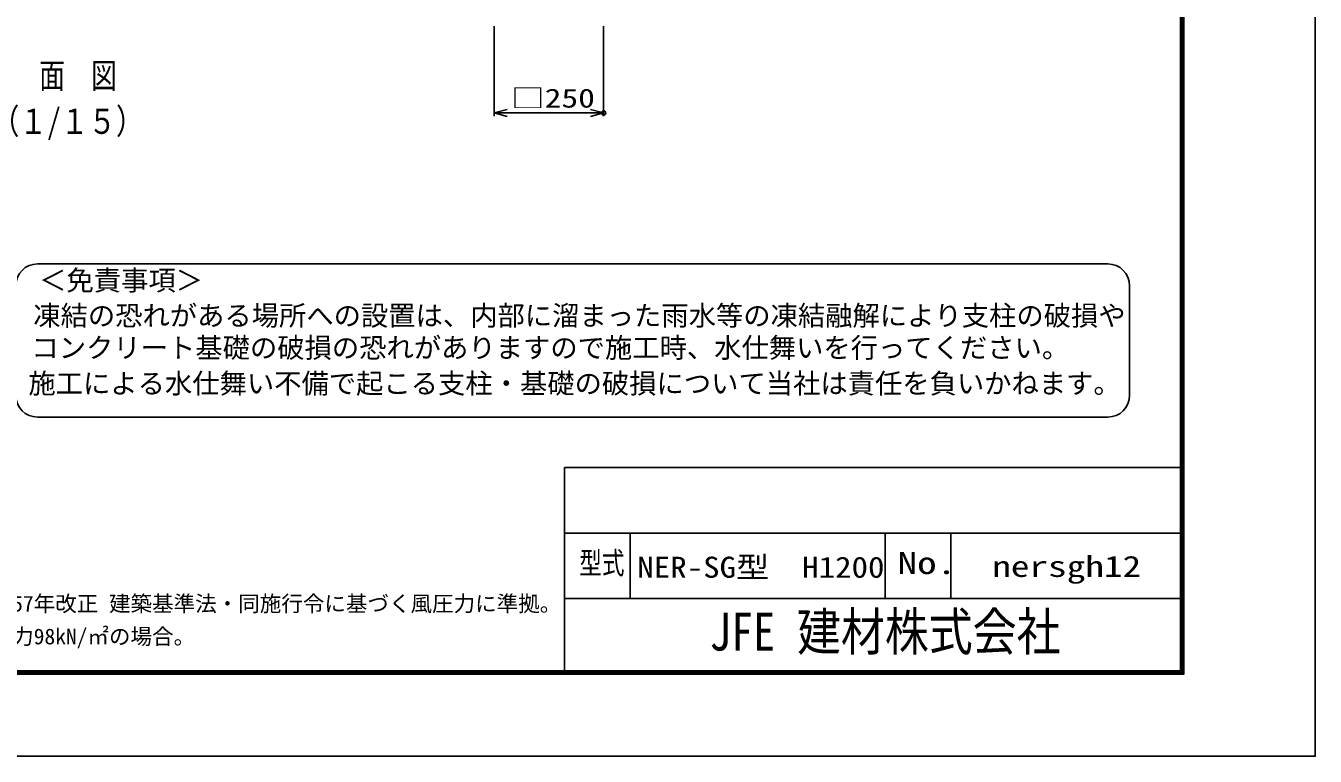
# Model space of a CAD drawing. Units: millimetres, scale not verified. Extents: x -4455 to 4455, y -3150 to 3150.
# Drawn here: x 1509 to 4455, y -3150 to -1481 of the extents above; entities that cross this region are included whole.
import ezdxf
from ezdxf.enums import TextEntityAlignment as Align

# ---------------------------------------------------------------- set-up
doc = ezdxf.new("R2010")
doc.units = ezdxf.units.MM
doc.header["$LTSCALE"] = 20
doc.header["$PDMODE"] = 32
doc.header["$PDSIZE"] = 10
doc.linetypes.add('USER2', pattern=[0.375, 0.25, -0.125])
for name, color, linetype, lineweight in [('0-0_寸法線', 4, 'Continuous', 25), ('0-1_0', 3, 'USER2', 25), ('0-9_1', 7, 'Continuous', 25), ('1-6_D-TTL-TXT', 2, 'Continuous', 25)]:
    doc.layers.add(name, color=color, linetype=linetype, lineweight=lineweight)
doc.layers.add('0-2_DEFPOINTS', color=7, linetype='Continuous')
doc.styles.add('ＭＳ ゴシック', font='')
doc.styles.get('ＭＳ ゴシック').set_extended_font_data('MS Gothic')

# ---------------------------------------------------------------- blocks, each defined once
blk = doc.blocks.new('_Open30')
at = {"layer": '0-1_0', "color": 4, "linetype": 'Continuous'}
blk.add_line((0, 0), (-20, 0), dxfattribs=at)
blk.add_lwpolyline([(-20, 5.36), (0, 0), (-20, -5.36)], dxfattribs=at)

msp = doc.modelspace()

# ---------------------------------------------------------------- linework, layer by layer
at = {"layer": '0-0_寸法線'}
for p, q in [((2578.89, -1481.76), (2578.89, -1687.67)), ((2828.89, -1481.76), (2828.89, -1687.67)), ((2608.89, -1680.17), (2798.89, -1680.17))]:
    msp.add_line(p, q, dxfattribs=at)
at = {"layer": '0-1_0', "color": 7, "linetype": 'Continuous'}
for p, q in [((2739.93, -2489.95), (4147.54, -2489.95)), ((2739.93, -2489.95), (2739.93, -2954.95)), ((2739.93, -2639.95), (4147.54, -2639.95)), ((2889.93, -2639.95), (2889.93, -2789.95)), ((3472.54, -2639.95), (3472.54, -2789.95)), ((3622.54, -2639.95), (3622.54, -2789.95)), ((2739.93, -2789.95), (4147.54, -2789.95))]:
    msp.add_line(p, q, dxfattribs=at)
at = {"layer": '0-1_0', "linetype": 'Continuous'}
msp.add_lwpolyline([(-4454.96, 3150.05), (4455.04, 3150.05), (4455.04, -3149.95), (-4454.96, -3149.95)], close=True, dxfattribs=at)
at = {"layer": '0-1_0', "color": 7, "linetype": 'Continuous'}
for points in [[(-4154.96, 2962.55), (4155.04, 2962.55), (4155.04, -2962.45), (-4154.96, -2962.45)], [(-4153.09, 2960.68), (4153.16, 2960.68), (4153.16, -2960.57), (-4153.09, -2960.57)], [(-4151.21, 2958.8), (4151.29, 2958.8), (4151.29, -2958.7), (-4151.21, -2958.7)], [(-4149.34, 2956.93), (4149.41, 2956.93), (4149.41, -2956.82), (-4149.34, -2956.82)], [(-4147.46, 2955.05), (4147.54, 2955.05), (4147.54, -2954.95), (-4147.46, -2954.95)]]:
    msp.add_lwpolyline(points, close=True, dxfattribs=at)
at = {"layer": '0-2_DEFPOINTS'}
msp.add_point((2828.89, -1680.17), dxfattribs=at)
at = {"layer": '1-6_D-TTL-TXT'}
for p, q in [((3981.04, -2025.15), (1535.49, -2025.15)), ((4031.04, -2325.15), (4031.04, -2075.15)), ((1535.49, -2375.15), (3981.04, -2375.15))]:
    msp.add_line(p, q, dxfattribs=at)
for centre, start, end in [((1535.49, -2075.15), 90, 180), ((3981.04, -2075.15), 0, 90), ((1535.49, -2325.15), 180, 270), ((3981.04, -2325.15), 270, 0)]:
    msp.add_arc(centre, 50, start, end, dxfattribs=at)

# ---------------------------------------------------------------- block references
at = {"layer": '0-0_寸法線', "xscale": 1.5, "yscale": 1.5, "rotation": 180}
msp.add_blockref('_Open30', (2578.89, -1680.17), dxfattribs=at)
at = {"layer": '0-0_寸法線', "xscale": 1.5, "yscale": 1.5}
msp.add_blockref('_Open30', (2828.89, -1680.17), dxfattribs=at)

# ---------------------------------------------------------------- texts
at = {"layer": '0-0_寸法線', "color": 2, "style": 'ＭＳ ゴシック', "width": 1.3}
msp.add_text('□250', height=43.3, dxfattribs=at).set_placement((2617.53, -1681), align=Align.BOTTOM_LEFT)
at = {"layer": '0-1_0', "color": 7, "style": 'ＭＳ ゴシック'}
for s, width, p in [('型式', 0.75, (2773.35, -2748.84)), ('No.', 1.3, (3500.75, -2748.84))]:
    msp.add_text(s, height=50.51, dxfattribs=dict(at, width=width)).set_placement(p, align=Align.BOTTOM_LEFT)
at = {"layer": '0-9_1', "style": 'ＭＳ ゴシック'}
for s, height, width, p in [('正\u3000面\u3000図', 57.77, 0.75, (1421.14, -1641.03)), ('（１/１５）', 57.77, 0.8, (1431.1, -1745.29)), ('NER-SG型\u3000H1200', 48.11, 1.15, (2905.9, -2756.64)), ('nersgh12', 48.11, 1.3, (3716.98, -2754.68)), ('JFE 建材株式会社', 86.59, 0.85, (3070.49, -2934.57))]:
    msp.add_text(s, height=height, dxfattribs=dict(at, width=width)).set_placement(p, align=Align.BOTTOM_LEFT)
at = {"layer": '1-6_D-TTL-TXT', "color": 7, "style": 'ＭＳ ゴシック'}
for s, height, p in [('＜免責事項＞ \u3000\u3000', 45.75, (1539.2, -2099.33)), ('凍結の恐れがある場所への設置は、内部に溜まった雨水等の凍結融解により支柱の破損や', 45.75, (1525.67, -2179.83)), ('コンクリート基礎の破損の恐れがありますので施工時、水仕舞いを行ってください。', 45.75, (1521.56, -2253.25)), ('施工による水仕舞い不備で起こる支柱・基礎の破損について当社は責任を負いかねます。 ', 45.75, (1514.57, -2334.75)), ('（設計条件）風荷重：昭和57年改正 建築基準法・同施行令に基づく風圧力に準拠。', 36.08, (886.97, -2830.15)), ('（基礎条件）長期許容地耐力98kN/㎡の場合。', 36.08, (886.97, -2905.15))]:
    msp.add_text(s, height=height, dxfattribs=at).set_placement(p, align=Align.BOTTOM_LEFT)

doc.saveas('drawing.dxf')
